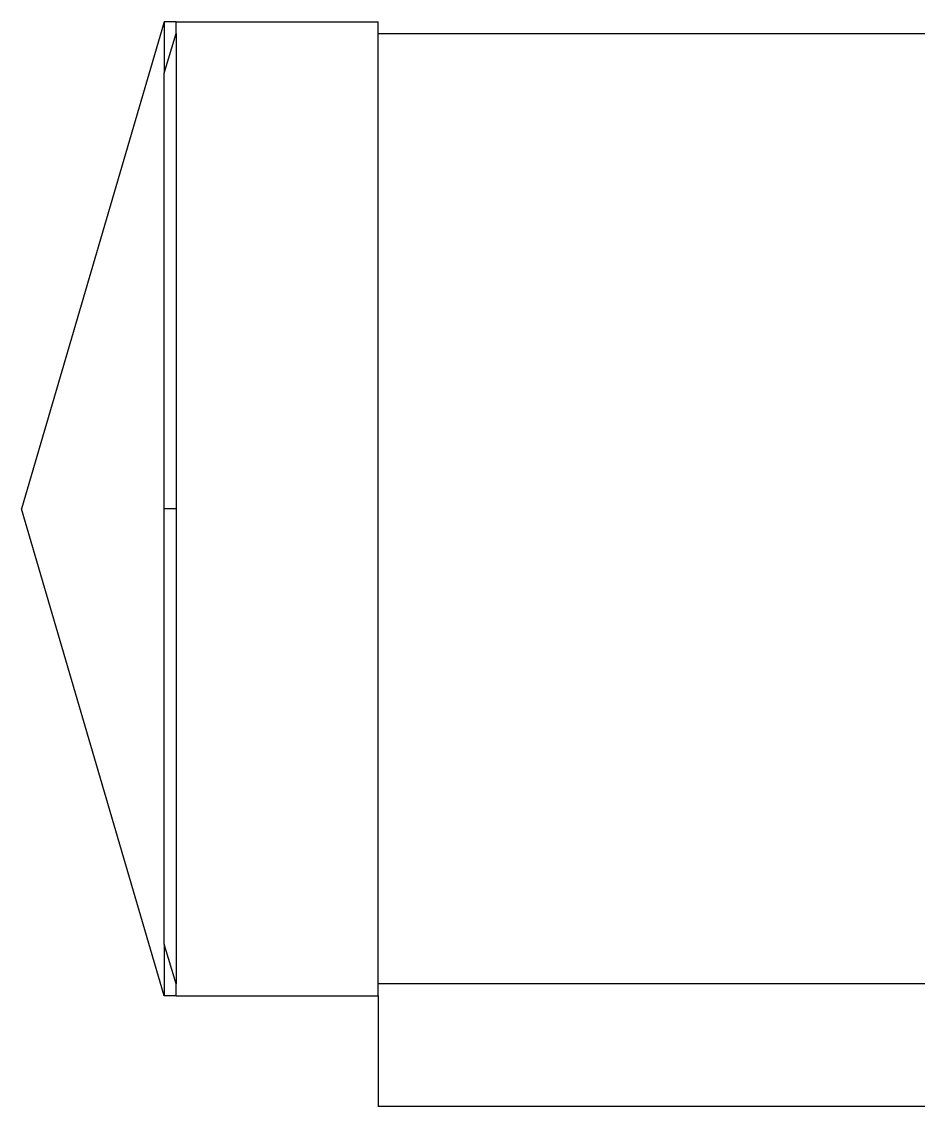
# Model space of a CAD drawing. Header units: metres. Extents: x -175 to 101, y -7 to 93.
# Drawn here: x 0.2122 to 0.332, y 2.0598 to 2.2048 of the extents above; entities that cross this region are included whole.
import ezdxf

# ---------------------------------------------------------------- set-up
doc = ezdxf.new("R2010")
doc.units = ezdxf.units.M

msp = doc.modelspace()

# ---------------------------------------------------------------- linework, layer by layer
for p, q in [((0.23122, 2.20475), (0.21217, 2.13966)), ((0.23281, 2.20475), (0.23122, 2.20475)), ((0.23122, 2.20475), (0.23122, 2.19787)), ((0.23281, 2.20475), (0.2598, 2.20475)), ((0.23281, 2.20316), (0.23281, 2.20475)), ((0.2598, 2.20316), (0.2598, 2.20475)), ((0.23122, 2.19787), (0.23281, 2.20316)), ((0.23281, 2.20316), (0.23281, 2.07616)), ((0.2598, 2.20316), (2.9518, 2.20316)), ((0.2598, 2.07616), (0.2598, 2.20316)), ((0.23122, 2.08146), (0.23122, 2.19787)), ((0.23122, 2.07458), (0.21217, 2.13966)), ((0.23281, 2.13966), (0.23122, 2.13966)), ((0.23281, 2.07616), (0.23122, 2.08146)), ((0.23122, 2.08146), (0.23122, 2.07458)), ((0.23281, 2.07458), (0.23281, 2.07616)), ((0.2598, 2.07458), (0.2598, 2.07616)), ((0.33707, 2.07616), (0.2598, 2.07616)), ((0.23281, 2.07458), (0.23122, 2.07458)), ((0.23281, 2.07458), (0.2598, 2.07458)), ((0.2598, 2.07458), (0.2598, 2.05981)), ((0.34088, 2.05981), (0.2598, 2.05981))]:
    msp.add_line(p, q)

doc.saveas('drawing.dxf')
